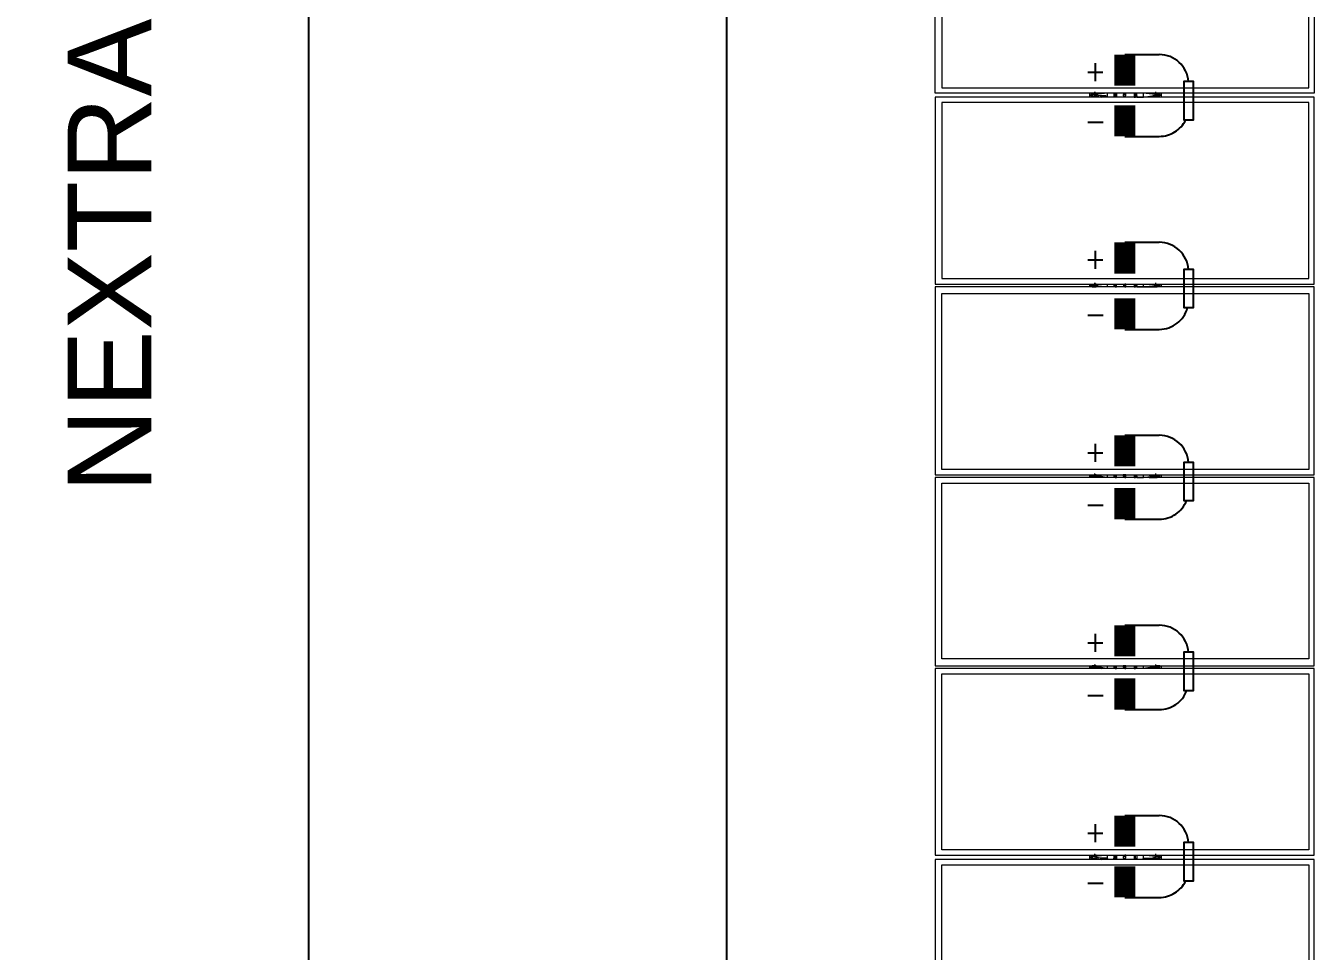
# Model space of a CAD drawing. Header units: feet. Extents: x -5.1 to 70.3, y -33 to 8.
# Drawn here: x 40.31 to 42.447, y -21.128 to -19.592 of the extents above; entities that cross this region are included whole.
import ezdxf

# ---------------------------------------------------------------- set-up
doc = ezdxf.new("R2010")
doc.units = ezdxf.units.FT
doc.header["$MEASUREMENT"] = 0
doc.linetypes.add('HIDDEN', pattern=[0.375, 0.25, -0.125])
for name, color, linetype in [('E-HARN-COMP', 8, 'Continuous'), ('E-TRNK-CABL-NEG', 170, 'HIDDEN'), ('E-TRUNK-CABLE-POS', 10, 'HIDDEN'), ('G-ANNO-TEXT', 1, 'Continuous'), ('Polarity-Text', 7, 'Continuous')]:
    doc.layers.add(name, color=color, linetype=linetype)
doc.styles.add('NEI-A', font='arial.ttf')

# ---------------------------------------------------------------- blocks, each defined once
blk = doc.blocks.new('A$Cc93f9aa1')
at = {"lineweight": 5}
for points in [[(4.1098, 0), (4.3398, 0), (4.3398, 0.4666), (4.1098, 0.4666)], [(4.5748, 0.4666), (4.3448, 0.4666), (4.3448, 0), (4.5748, 0)], [(4.8098, 0.4666), (4.5781, 0.4666), (4.5781, 0), (4.8098, 0)], [(4.8131, 0), (5.0448, 0), (5.0448, 0.4666), (4.8131, 0.4666)], [(5.0481, 0), (5.2781, 0), (5.2781, 0.4666), (5.0481, 0.4666)], [(5.5131, 0.4666), (5.5131, 0), (5.2831, 0), (5.2831, 0.4666)], [(4.1165, 0.4583), (4.3332, 0.4583), (4.3332, 0.0067), (4.1165, 0.0067)], [(4.3515, 0.4583), (4.5681, 0.4583), (4.5681, 0.0067), (4.3515, 0.0067)], [(4.5865, 0.4583), (4.8031, 0.4583), (4.8031, 0.0067), (4.5865, 0.0067)], [(4.8198, 0.4583), (5.0365, 0.4583), (5.0365, 0.0067), (4.8198, 0.0067)], [(5.2715, 0.0067), (5.2715, 0.4583), (5.0548, 0.4583), (5.0548, 0.0067)], [(5.5064, 0.4583), (5.2898, 0.4583), (5.2898, 0.0067), (5.5064, 0.0067)], [(4.5781, 0.2733), (4.5765, 0.2733), (4.5765, 0.275), (4.5781, 0.275)], [(4.3432, 0.235), (4.3415, 0.235), (4.3415, 0.2317), (4.3448, 0.2317), (4.3448, 0.2333), (4.3432, 0.2333)], [(4.5781, 0.235), (4.5765, 0.235), (4.5765, 0.2333), (4.5748, 0.2333), (4.5748, 0.2317), (4.5765, 0.2317), (4.5781, 0.2317), (4.5781, 0.2333)], [(4.8115, 0.235), (4.8115, 0.2333), (4.8098, 0.2333), (4.8098, 0.2317), (4.8115, 0.2317), (4.8131, 0.2317), (4.8131, 0.2333), (4.8131, 0.235)], [(5.0465, 0.235), (5.0465, 0.2333), (5.0448, 0.2333), (5.0448, 0.2317), (5.0465, 0.2317), (5.0481, 0.2317), (5.0481, 0.2333), (5.0465, 0.2333)], [(5.2815, 0.235), (5.2798, 0.235), (5.2798, 0.2317), (5.2831, 0.2317), (5.2831, 0.2333), (5.2815, 0.2333)]]:
    blk.add_lwpolyline(points, close=True, dxfattribs=at)
for points in [[(4.3448, 0.2767), (4.3398, 0.2767)], [(4.3398, 0.255), (4.3415, 0.255), (4.3415, 0.2633), (4.3432, 0.2733)], [(4.3432, 0.27), (4.3432, 0.2733), (4.3432, 0.275), (4.3432, 0.2733), (4.3415, 0.2733), (4.3415, 0.2717), (4.3415, 0.27), (4.3415, 0.2683)], [(4.5781, 0.2767), (4.5748, 0.2767)], [(4.5765, 0.255), (4.5748, 0.255), (4.5748, 0.2567), (4.5765, 0.2633), (4.5765, 0.2733), (4.5765, 0.27), (4.5748, 0.2683)], [(4.5781, 0.27), (4.5781, 0.2733)], [(4.8131, 0.2767), (4.8098, 0.2767)], [(4.8098, 0.2683), (4.8098, 0.27), (4.8098, 0.2717), (4.8115, 0.2717), (4.8115, 0.275), (4.8131, 0.275)], [(4.8115, 0.255), (4.8098, 0.255), (4.8098, 0.2567), (4.8115, 0.2633), (4.8115, 0.2733)], [(4.8115, 0.27), (4.8115, 0.2733), (4.8115, 0.275)], [(5.0481, 0.2767), (5.0448, 0.2767)], [(5.0481, 0.275), (5.0465, 0.275), (5.0465, 0.2733), (5.0448, 0.2733), (5.0448, 0.27), (5.0448, 0.2683)], [(5.0465, 0.255), (5.0448, 0.255), (5.0448, 0.2633), (5.0465, 0.2733)], [(5.0465, 0.27), (5.0465, 0.2733), (5.0465, 0.275)], [(5.2831, 0.2767), (5.2781, 0.2767)], [(5.2798, 0.255), (5.2781, 0.255), (5.2798, 0.2567), (5.2798, 0.2633), (5.2815, 0.2733)], [(5.2815, 0.27), (5.2815, 0.2733), (5.2815, 0.275), (5.2815, 0.2733), (5.2798, 0.2733), (5.2798, 0.2683)], [(4.3448, 0.2467), (4.3415, 0.2467), (4.3398, 0.2467), (4.3398, 0.2533), (4.3415, 0.255)], [(4.5765, 0.2467), (4.5748, 0.2467), (4.5748, 0.255)], [(4.8115, 0.2467), (4.8098, 0.2467), (4.8098, 0.255)], [(5.0465, 0.2467), (5.0448, 0.2467), (5.0448, 0.255)], [(5.2798, 0.2467), (5.2781, 0.2467), (5.2781, 0.255)], [(4.3398, 0.2467), (4.3415, 0.2467)], [(4.3448, 0.245), (4.3415, 0.245), (4.3398, 0.245)], [(4.3448, 0.2433), (4.3415, 0.2433), (4.3398, 0.2433)], [(4.3415, 0.2433), (4.3415, 0.245)], [(4.5781, 0.2467), (4.5748, 0.2467)], [(4.5781, 0.245), (4.5748, 0.245), (4.5765, 0.245)], [(4.5748, 0.245), (4.5748, 0.2433), (4.5781, 0.2433)], [(4.8131, 0.2467), (4.8098, 0.2467)], [(4.8131, 0.245), (4.8098, 0.245), (4.8115, 0.245)], [(4.8098, 0.245), (4.8098, 0.2433), (4.8131, 0.2433)], [(5.0481, 0.2467), (5.0448, 0.2467)], [(5.0481, 0.245), (5.0448, 0.245), (5.0465, 0.245)], [(5.0448, 0.245), (5.0448, 0.2433), (5.0481, 0.2433)], [(5.2831, 0.2467), (5.2781, 0.2467)], [(5.2831, 0.245), (5.2781, 0.245), (5.2798, 0.245)], [(5.2831, 0.2433), (5.2798, 0.2433), (5.2781, 0.2433), (5.2781, 0.245)], [(4.3448, 0.2217), (4.3415, 0.2217), (4.3398, 0.2217)], [(4.3398, 0.22), (4.3415, 0.22), (4.3448, 0.22)], [(4.3415, 0.21), (4.3398, 0.2117), (4.3398, 0.2183), (4.3415, 0.2183), (4.3398, 0.2183)], [(4.3398, 0.21), (4.3415, 0.21), (4.3415, 0.2), (4.3432, 0.1933), (4.3432, 0.1917), (4.3448, 0.1917)], [(4.3415, 0.22), (4.3415, 0.2217)], [(4.3448, 0.2183), (4.3415, 0.2183)], [(4.5781, 0.2217), (4.5748, 0.2217), (4.5748, 0.22)], [(4.5781, 0.22), (4.5748, 0.22), (4.5765, 0.22)], [(4.5781, 0.1917), (4.5765, 0.1917), (4.5765, 0.2), (4.5748, 0.21), (4.5748, 0.2183), (4.5765, 0.2183)], [(4.5748, 0.2183), (4.5781, 0.2183)], [(4.8131, 0.2217), (4.8098, 0.2217), (4.8098, 0.22)], [(4.8131, 0.22), (4.8098, 0.22), (4.8115, 0.22)], [(4.8115, 0.2183), (4.8098, 0.2183), (4.8098, 0.21), (4.8115, 0.2), (4.8115, 0.1917), (4.8131, 0.1917)], [(4.8098, 0.2183), (4.8131, 0.2183)], [(5.0481, 0.2217), (5.0448, 0.2217), (5.0448, 0.22)], [(5.0481, 0.22), (5.0448, 0.22), (5.0465, 0.22)], [(5.0465, 0.2183), (5.0448, 0.2183), (5.0448, 0.21), (5.0448, 0.2), (5.0465, 0.1933), (5.0465, 0.1917), (5.0481, 0.1917)], [(5.0448, 0.2183), (5.0481, 0.2183)], [(5.2831, 0.2217), (5.2798, 0.2217), (5.2781, 0.2217), (5.2781, 0.22)], [(5.2831, 0.22), (5.2781, 0.22), (5.2798, 0.22)], [(5.2798, 0.2183), (5.2781, 0.2183), (5.2781, 0.21), (5.2798, 0.2), (5.2815, 0.1933), (5.2815, 0.1917), (5.2831, 0.1917)], [(5.2781, 0.2183), (5.2831, 0.2183)], [(4.3415, 0.1967), (4.3415, 0.195), (4.3415, 0.1917), (4.3432, 0.1917), (4.3432, 0.19), (4.3448, 0.19)], [(4.3432, 0.195), (4.3432, 0.1917), (4.3432, 0.19)], [(4.5748, 0.1967), (4.5765, 0.195), (4.5765, 0.19), (4.5781, 0.19), (4.5781, 0.1917), (4.5781, 0.195)], [(4.8098, 0.1967), (4.8098, 0.195), (4.8098, 0.1933), (4.8115, 0.1933), (4.8115, 0.19), (4.8131, 0.19)], [(4.8115, 0.195), (4.8115, 0.1917), (4.8115, 0.19)], [(5.0448, 0.1967), (5.0448, 0.195), (5.0448, 0.1933), (5.0465, 0.1917), (5.0465, 0.19), (5.0465, 0.1917), (5.0465, 0.195)], [(5.2798, 0.1967), (5.2798, 0.1917), (5.2815, 0.1917), (5.2815, 0.19), (5.2815, 0.1917), (5.2815, 0.195)], [(4.3448, 0.1883), (4.3398, 0.1883)], [(4.5781, 0.1883), (4.5748, 0.1883)], [(4.8131, 0.1883), (4.8098, 0.1883)], [(5.0481, 0.1883), (5.0448, 0.1883)], [(5.2831, 0.1883), (5.2781, 0.1883)], [(5.2815, 0.19), (5.2831, 0.19)]]:
    blk.add_lwpolyline(points, dxfattribs=at)
at = {"color": 8, "lineweight": 5, "true_color": 0x808080}
for points in [[(4.3448, 0.2767), (4.3398, 0.2767)], [(4.3398, 0.2733), (4.3415, 0.2733), (4.3415, 0.275), (4.3432, 0.275)], [(4.3398, 0.27), (4.3415, 0.27), (4.3415, 0.2683), (4.3398, 0.2617)], [(4.3432, 0.2733), (4.3432, 0.2733)], [(4.3432, 0.2733), (4.3448, 0.2583)], [(4.3448, 0.2683), (4.3448, 0.27), (4.3465, 0.27)], [(4.5781, 0.2767), (4.5748, 0.2767)], [(4.5748, 0.2733), (4.5765, 0.275)], [(4.5748, 0.27), (4.5765, 0.27), (4.5765, 0.2683), (4.5748, 0.2617)], [(4.5781, 0.2733), (4.5781, 0.2733)], [(4.5781, 0.2733), (4.5781, 0.2583)], [(4.5781, 0.2683), (4.5781, 0.27)], [(4.8131, 0.2767), (4.8098, 0.2767)], [(4.8098, 0.2733), (4.8098, 0.275), (4.8115, 0.275)], [(4.8098, 0.2617), (4.8098, 0.27), (4.8115, 0.27)], [(4.8115, 0.2733), (4.8115, 0.2733)], [(4.8115, 0.2733), (4.8131, 0.2583)], [(4.8131, 0.2717), (4.8131, 0.2717)], [(4.8131, 0.2683), (4.8131, 0.27), (4.8148, 0.27)], [(5.0481, 0.2767), (5.0448, 0.2767)], [(5.0448, 0.2733), (5.0448, 0.275), (5.0465, 0.275)], [(5.0448, 0.2617), (5.0448, 0.27), (5.0465, 0.27)], [(5.0465, 0.2733), (5.0465, 0.2733)], [(5.0465, 0.2733), (5.0481, 0.2583)], [(5.0481, 0.2683), (5.0481, 0.27)], [(5.2831, 0.2767), (5.2781, 0.2767)], [(5.2781, 0.2733), (5.2798, 0.2733), (5.2798, 0.275), (5.2815, 0.275)], [(5.2781, 0.27), (5.2798, 0.27), (5.2798, 0.2683), (5.2781, 0.2617)], [(5.2815, 0.2733), (5.2815, 0.2733)], [(5.2815, 0.2733), (5.2831, 0.2583)], [(5.2831, 0.2683), (5.2831, 0.27)], [(4.3398, 0.2683), (4.3415, 0.2683), (4.3398, 0.2667)], [(4.3448, 0.255), (4.3415, 0.255)], [(4.5748, 0.2667), (4.5748, 0.2683)], [(4.5781, 0.255), (4.5748, 0.255)], [(4.8098, 0.2667), (4.8098, 0.2683), (4.8115, 0.2683)], [(4.8131, 0.255), (4.8098, 0.255)], [(5.0448, 0.2667), (5.0448, 0.2683), (5.0465, 0.2683)], [(5.0481, 0.255), (5.0448, 0.255)], [(5.2781, 0.2683), (5.2798, 0.2683), (5.2781, 0.2667)], [(5.2831, 0.255), (5.2781, 0.255)], [(4.3415, 0.21), (4.3448, 0.21)], [(4.3448, 0.2067), (4.3432, 0.1917)], [(4.5748, 0.21), (4.5781, 0.21)], [(4.5781, 0.2067), (4.5781, 0.1917)], [(4.8098, 0.21), (4.8131, 0.21)], [(4.8131, 0.2067), (4.8115, 0.1917)], [(5.0448, 0.21), (5.0481, 0.21)], [(5.0481, 0.2067), (5.0465, 0.1917)], [(5.2781, 0.21), (5.2831, 0.21)], [(5.2831, 0.2067), (5.2815, 0.1917)], [(4.3398, 0.195), (4.3415, 0.195), (4.3415, 0.1967), (4.3398, 0.2033)], [(4.3398, 0.1967), (4.3415, 0.1967), (4.3398, 0.1983)], [(4.3432, 0.19), (4.3415, 0.19), (4.3415, 0.1917), (4.3398, 0.1917)], [(4.3432, 0.1917), (4.3432, 0.1917)], [(4.3448, 0.1967), (4.3448, 0.195), (4.3465, 0.195)], [(4.5748, 0.195), (4.5765, 0.195), (4.5765, 0.1967), (4.5748, 0.2033)], [(4.5765, 0.1967), (4.5748, 0.1967), (4.5748, 0.1983)], [(4.5765, 0.19), (4.5765, 0.1917), (4.5748, 0.1917)], [(4.5781, 0.1967), (4.5781, 0.195), (4.5798, 0.195)], [(4.5781, 0.1917), (4.5781, 0.1917)], [(4.8098, 0.2033), (4.8098, 0.195), (4.8115, 0.195)], [(4.8115, 0.1967), (4.8098, 0.1967), (4.8098, 0.1983)], [(4.8115, 0.19), (4.8098, 0.1917)], [(4.8115, 0.1917), (4.8115, 0.1917)], [(4.8131, 0.1967), (4.8131, 0.195), (4.8148, 0.195)], [(5.0448, 0.2033), (5.0448, 0.195), (5.0465, 0.195)], [(5.0465, 0.1967), (5.0448, 0.1967), (5.0448, 0.1983)], [(5.0465, 0.19), (5.0448, 0.19), (5.0448, 0.1917)], [(5.0465, 0.1917), (5.0465, 0.1917)], [(5.0481, 0.1967), (5.0481, 0.195), (5.0498, 0.195)], [(5.2781, 0.195), (5.2798, 0.195), (5.2798, 0.1967), (5.2781, 0.2033)], [(5.2781, 0.1967), (5.2798, 0.1967), (5.2781, 0.1983)], [(5.2815, 0.19), (5.2798, 0.19), (5.2798, 0.1917), (5.2781, 0.1917)], [(5.2815, 0.1917), (5.2815, 0.1917)], [(5.2831, 0.1967), (5.2831, 0.195), (5.2848, 0.195)], [(4.3448, 0.1883), (4.3398, 0.1883)], [(4.5781, 0.1883), (4.5748, 0.1883)], [(4.8131, 0.1883), (4.8098, 0.1883)], [(5.0481, 0.1883), (5.0448, 0.1883)], [(5.2831, 0.1883), (5.2781, 0.1883)]]:
    blk.add_lwpolyline(points, dxfattribs=at)
for points in [[(4.5798, 0.27), (4.5781, 0.27)], [(5.0498, 0.27), (5.0481, 0.27)], [(5.2848, 0.27), (5.2831, 0.27)]]:
    blk.add_lwpolyline(points, close=True, dxfattribs=at)

msp = doc.modelspace()

# ---------------------------------------------------------------- linework, layer by layer
at = {"layer": 'E-HARN-COMP', "const_width": 0.0347}
for points in [[(42.1329, -19.6917), (42.1329, -19.6399)], [(42.1329, -19.7757), (42.1329, -19.7239)], [(42.1329, -20.0032), (42.1329, -19.9514)], [(42.1329, -20.0958), (42.1329, -20.0441)], [(42.1329, -20.3233), (42.1329, -20.2715)], [(42.1329, -20.4109), (42.1329, -20.3592)], [(42.1329, -20.6384), (42.1329, -20.5867)], [(42.1329, -20.7267), (42.1329, -20.675)], [(42.1329, -20.9542), (42.1329, -20.9024)], [(42.1329, -21.0383), (42.1329, -20.9865)]]:
    msp.add_lwpolyline(points, dxfattribs=at)
at = {"layer": 'E-HARN-COMP'}
for points in [[(42.2469, -19.7166), (42.2469, -19.6849), (42.2307, -19.6849), (42.2307, -19.7166)], [(42.2307, -19.7166), (42.2307, -19.7483), (42.2469, -19.7483), (42.2469, -19.7166)], [(42.2469, -20.028), (42.2469, -19.9964), (42.2307, -19.9964), (42.2307, -20.028)], [(42.2307, -20.028), (42.2307, -20.0597), (42.2469, -20.0597), (42.2469, -20.028)], [(42.2469, -20.3482), (42.2469, -20.3165), (42.2307, -20.3165), (42.2307, -20.3482)], [(42.2307, -20.3482), (42.2307, -20.3799), (42.2469, -20.3799), (42.2469, -20.3482)], [(42.2469, -20.6633), (42.2469, -20.6316), (42.2307, -20.6316), (42.2307, -20.6633)], [(42.2307, -20.6633), (42.2307, -20.695), (42.2469, -20.695), (42.2469, -20.6633)], [(42.2469, -20.9791), (42.2469, -20.9474), (42.2307, -20.9474), (42.2307, -20.9791)], [(42.2307, -20.9791), (42.2307, -21.0108), (42.2469, -21.0108), (42.2469, -20.9791)]]:
    msp.add_lwpolyline(points, dxfattribs=at)
at = {"layer": 'E-TRNK-CABL-NEG', "ltscale": 0.1}
for points in [[(42.1329, -19.7757), (42.1901, -19.7757, 0.286977), (42.234, -19.7483, 0.286977)], [(42.1329, -20.0958), (42.1901, -20.0958, 0.338726), (42.2372, -20.0598, 0.338726)], [(42.1329, -20.4109), (42.1901, -20.4109, 0.30904), (42.2355, -20.3799, 0.30904)], [(42.1329, -20.7267), (42.1901, -20.7267, 0.313117), (42.2358, -20.695, 0.313117)], [(42.1329, -21.0383), (42.1901, -21.0383, 0.28737), (42.234, -21.0108, 0.28737)]]:
    msp.add_lwpolyline(points, format="xyb", dxfattribs=at)
at = {"layer": 'E-TRUNK-CABLE-POS', "ltscale": 0.1}
for points in [[(42.1329, -19.6399), (42.1901, -19.6399, -0.391396), (42.2387, -19.6849, -0.391396)], [(42.1329, -19.9514), (42.1901, -19.9514, -0.391396), (42.2387, -19.9964, -0.391396)], [(42.1329, -20.2715), (42.1901, -20.2715, -0.391396), (42.2387, -20.3165, -0.391396)], [(42.1329, -20.5867), (42.1901, -20.5867, -0.391396), (42.2387, -20.6316, -0.391396)], [(42.1329, -20.9024), (42.1901, -20.9024, -0.391396), (42.2387, -20.9474, -0.391396)]]:
    msp.add_lwpolyline(points, format="xyb", dxfattribs=at)
at = {"layer": 'G-ANNO-TEXT', "flags": 128}
for points in [[(40.8741, -26.4619, -0.346723), (40.7793, -26.2532), (40.7793, -17.9502, 0.298343), (40.6845, -17.8217, 0.298343), (40.7793, -17.6932), (40.7793, -9.373, -0.429188), (40.8741, -9.2518)], [(41.5676, -26.4852, -0.35318), (41.4728, -26.3173), (41.4728, -22.8912, 0.298343), (41.378, -22.7627, 0.298343), (41.4728, -22.6342), (41.4728, -18.2472, -0.298343), (41.5676, -18.1187)]]:
    msp.add_lwpolyline(points, format="xyb", dxfattribs=at)
at = {"layer": 'Polarity-Text'}
for p, q in [((42.084, -19.6542), (42.084, -19.6839)), ((42.0714, -19.669), (42.0966, -19.669)), ((42.0719, -19.7521), (42.0971, -19.7521)), ((42.0714, -19.9805), (42.0966, -19.9805)), ((42.084, -19.9657), (42.084, -19.9954)), ((42.0719, -20.0722), (42.0971, -20.0722)), ((42.0714, -20.3007), (42.0966, -20.3007)), ((42.084, -20.2858), (42.084, -20.3155)), ((42.0719, -20.3873), (42.0971, -20.3873)), ((42.084, -20.6009), (42.084, -20.6306)), ((42.0714, -20.6158), (42.0966, -20.6158)), ((42.0719, -20.7031), (42.0971, -20.7031)), ((42.084, -20.9167), (42.084, -20.9464)), ((42.0714, -20.9316), (42.0966, -20.9316)), ((42.0719, -21.0147), (42.0971, -21.0147))]:
    msp.add_line(p, q, dxfattribs=at)

# ---------------------------------------------------------------- block references
at = {"xscale": 1.34754266, "yscale": 1.34754266, "zscale": 1.34754266, "rotation": 90.00000000000001}
msp.add_blockref('A$Cc93f9aa1', (42.4472, -26.8232), dxfattribs=at)

# ---------------------------------------------------------------- texts
at = {"layer": 'G-ANNO-TEXT', "insert": (40.3792, -15.0528), "char_height": 0.138889, "width": 5.87025, "attachment_point": 3, "rotation": 90, "style": 'NEI-A', "bg_fill": 3, "box_fill_scale": 1.5, "bg_fill_color": 256, "bg_fill_transparency": 0}
msp.add_mtext('NEXTRACKER (580W) - SHORT TRACKER  (52 MODULES)', dxfattribs=at)

doc.saveas('drawing.dxf')
